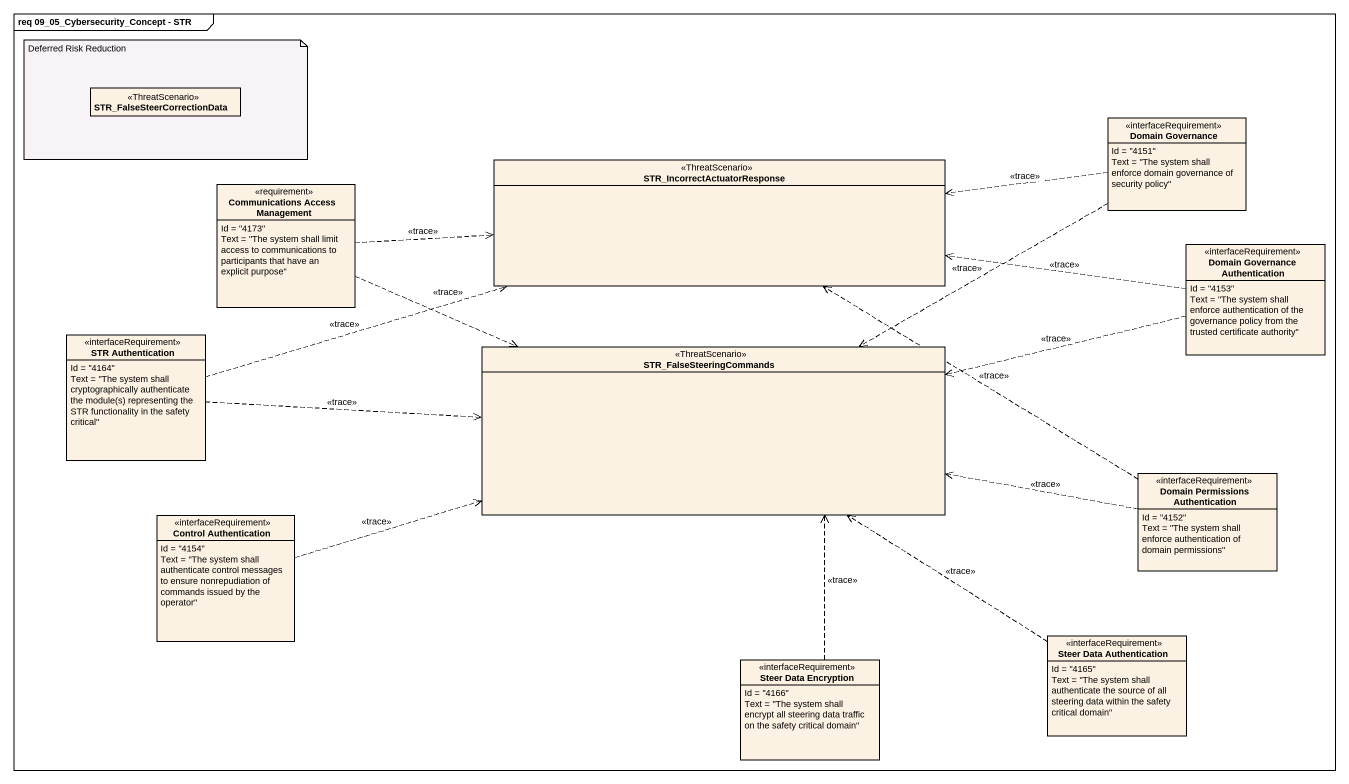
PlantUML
@startuml
mainframe req 09_05_Cybersecurity_Concept - STR
hide circle
hide empty members
class STR_FalseSteerCorrectionData <<ThreatScenario>>
class "Domain Governance" as Domain_Governance <<interfaceRequirement>> {
  Id = "4151"
  Text = "The system shall enforce domain governance of security policy"
}
class "STR_IncorrectActuatorResponse" as STR_IncorrectActuatorRespons <<ThreatScenario>>
class "Communications Access Management" as Communications_Access <<requirement>> {
  Id = "4173"
  Text = "The system shall limit access to communications to participants that have an explicit purpose"
}
class "Domain Governance Authentication" as Domain_Governance_2 <<interfaceRequirement>> {
  Id = "4153"
  Text = "The system shall enforce authentication of the governance policy from the trusted certificate authority"
}
class "STR Authentication" as STR_Authentication <<interfaceRequirement>> {
  Id = "4164"
  {field} Text = "The system shall cryptographically authenticate the module(s) representing the STR functionality in the safety critical"
}
class STR_FalseSteeringCommands <<ThreatScenario>>
class "Domain Permissions Authentication" as Domain_Permissions <<interfaceRequirement>> {
  Id = "4152"
  Text = "The system shall enforce authentication of domain permissions"
}
class "Control Authentication" as Control_Authentication <<interfaceRequirement>> {
  Id = "4154"
  Text = "The system shall authenticate control messages to ensure nonrepudiation of commands issued by the operator"
}
class "Steer Data Authentication" as Steer_Data_Authentication <<interfaceRequirement>> {
  Id = "4165"
  Text = "The system shall authenticate the source of all steering data within the safety critical domain"
}
class "Steer Data Encryption" as Steer_Data_Encryption <<interfaceRequirement>> {
  Id = "4166"
  Text = "The system shall encrypt all steering data traffic on the safety critical domain"
}
Domain_Governance .left.> STR_IncorrectActuatorRespons : <<trace>>
Domain_Governance .left.> STR_FalseSteeringCommands : <<trace>>
Communications_Access .right.> STR_IncorrectActuatorRespons : <<trace>>
Communications_Access .right.> STR_FalseSteeringCommands : <<trace>>
Domain_Governance_2 .left.> STR_IncorrectActuatorRespons : <<trace>>
Domain_Governance_2 .left.> STR_FalseSteeringCommands : <<trace>>
STR_Authentication .right.> STR_IncorrectActuatorRespons : <<trace>>
STR_Authentication .right.> STR_FalseSteeringCommands : <<trace>>
Domain_Permissions .up.> STR_IncorrectActuatorRespons : <<trace>>
Domain_Permissions .left.> STR_FalseSteeringCommands : <<trace>>
Control_Authentication .right.> STR_FalseSteeringCommands : <<trace>>
Steer_Data_Authentication .up.> STR_FalseSteeringCommands : <<trace>>
Steer_Data_Encryption .up.> STR_FalseSteeringCommands : <<trace>>
note as N1
  Deferred Risk Reduction
end note
@enduml
